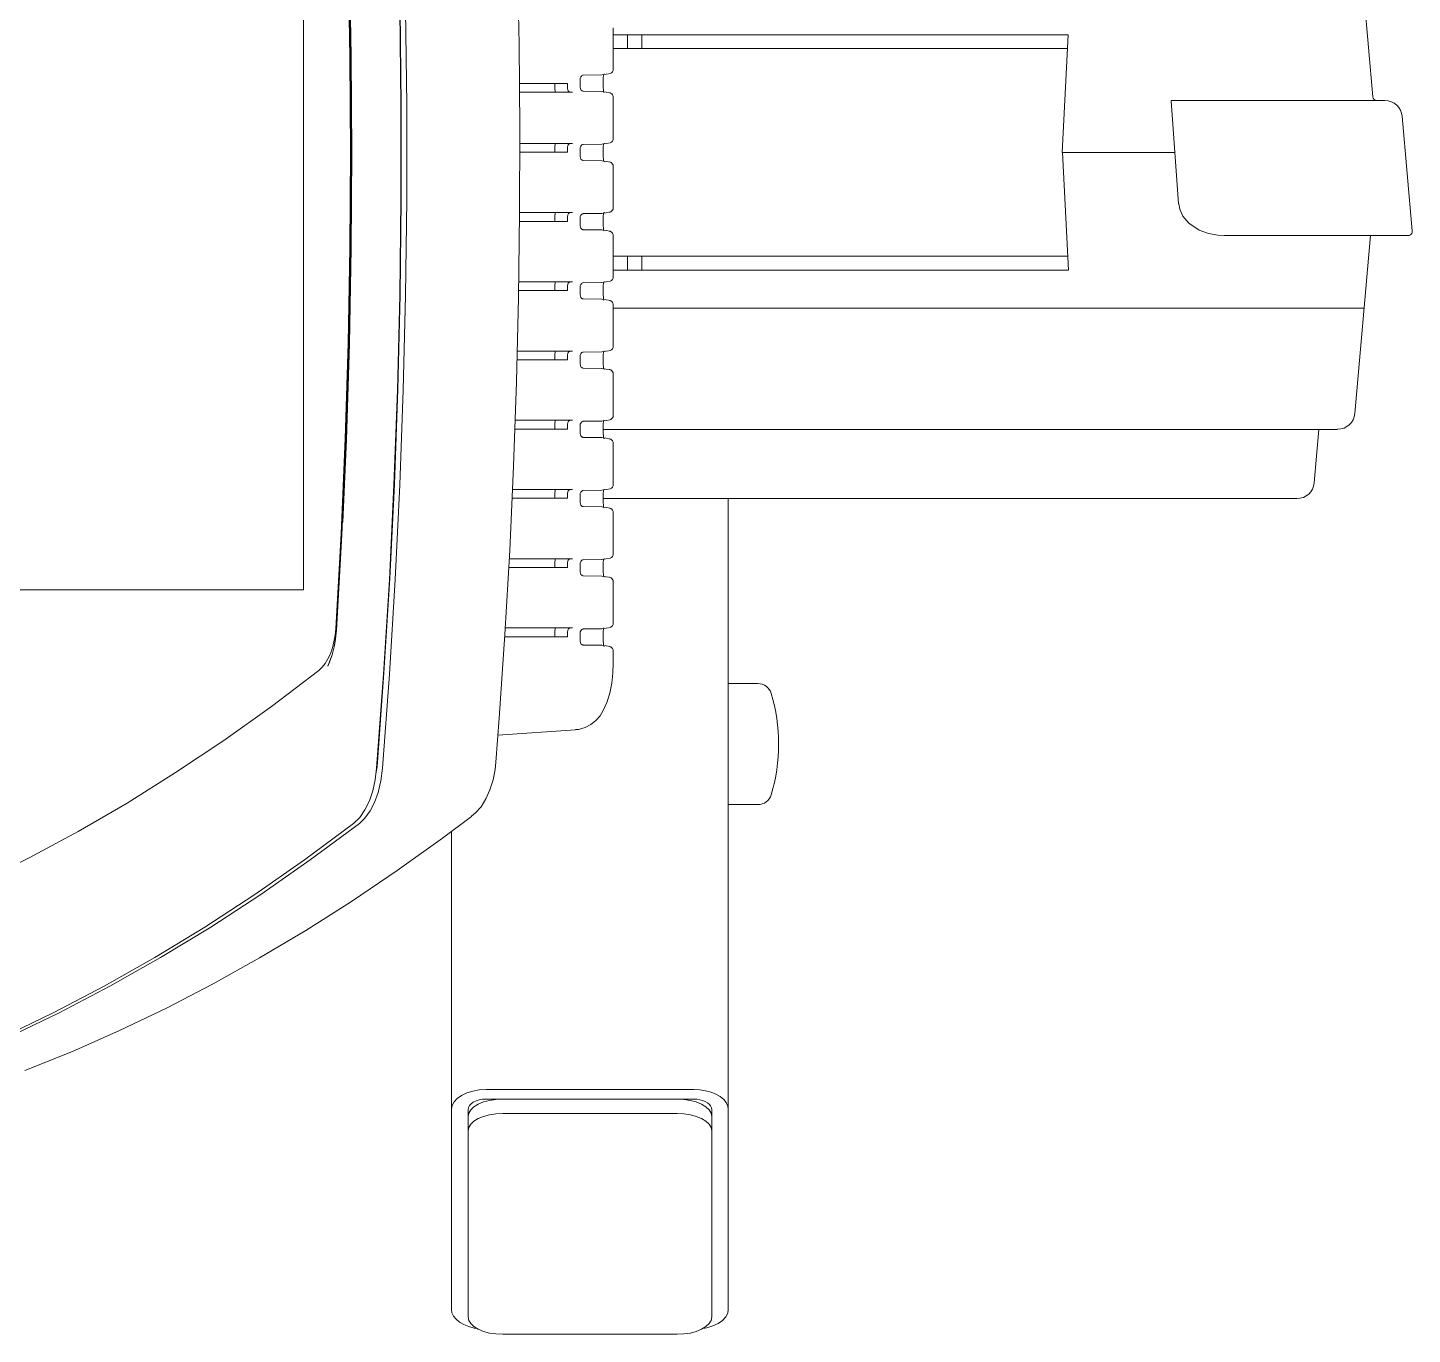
# Model space of a CAD drawing. Header units: millimetres. Extents: x -86 to 1114, y -52 to 545.
# Drawn here: x 895 to 1114.3, y 59.5 to 266.5 of the extents above; entities that cross this region are included whole.
import ezdxf

# ---------------------------------------------------------------- set-up
doc = ezdxf.new("R2010")
doc.units = ezdxf.units.MM
doc.layers.add('ceco.net 103 stationary bike', color=7, linetype='Continuous')

msp = doc.modelspace()

# ---------------------------------------------------------------- linework, layer by layer
at = {"layer": 'ceco.net 103 stationary bike', "lineweight": 5}
for p, q in [((938.67, 177.45), (938.67, 317.72)), ((1108.05, 255.53), (1105.2, 288.07)), ((946.03, 261.82), (945.75, 276.92)), ((946.13, 261.87), (945.84, 277.02)), ((945.94, 277.04), (946.23, 261.88)), ((972.82, 263.87), (972.56, 277.24)), ((954.1, 254.24), (953.92, 269.3)), ((954.15, 254.22), (953.97, 269.24)), ((955.03, 254.24), (954.85, 269.3)), ((987.73, 259.85), (987.73, 266.46)), ((972.94, 250.49), (972.82, 263.87)), ((987.73, 265.35), (1059.81, 265.35)), ((989.97, 265.35), (989.97, 263.16)), ((992.24, 265.35), (992.24, 263.16)), ((1058.86, 246.71), (1059.81, 265.35)), ((946.12, 246.71), (946.03, 261.82)), ((946.22, 246.71), (946.13, 261.87)), ((946.23, 261.88), (946.32, 246.71)), ((987.73, 263.16), (1059.7, 263.16)), ((982.58, 258.68), (982.69, 258.81)), ((982.69, 258.81), (982.78, 258.88)), ((982.78, 258.88), (982.85, 258.92)), ((982.85, 258.92), (982.9, 258.94)), ((982.89, 258.94), (982.99, 258.95)), ((982.9, 258.94), (982.91, 258.94)), ((982.99, 258.95), (985.9, 258.98)), ((985.9, 258.98), (986.94, 259.15)), ((986.16, 258.55), (986.2, 258.86)), ((986.2, 258.86), (986.24, 259.05)), ((986.24, 259.05), (986.27, 259.14)), ((986.27, 259.14), (986.28, 259.15)), ((987.03, 259.16), (987.22, 259.2)), ((987.22, 259.2), (987.35, 259.25)), ((987.35, 259.25), (987.48, 259.32)), ((987.48, 259.32), (987.61, 259.47)), ((987.61, 259.47), (987.71, 259.67)), ((987.71, 259.67), (987.72, 259.83)), ((980.49, 257.63), (972.88, 257.63)), ((978.5, 257.63), (978.5, 256.93)), ((978.5, 256.93), (978.53, 256.23)), ((980.49, 256.93), (980.49, 257.63)), ((980.49, 256.93), (980.5, 256.8)), ((980.5, 256.8), (980.52, 256.68)), ((980.52, 256.68), (980.55, 256.57)), ((982.49, 257.01), (982.49, 258.34)), ((982.5, 258.48), (982.58, 258.68)), ((982.5, 258.33), (982.5, 258.48)), ((982.52, 256.82), (982.5, 257.02)), ((982.62, 256.62), (982.52, 256.82)), ((982.74, 256.5), (982.62, 256.62)), ((986.15, 257.02), (986.15, 258.33)), ((986.15, 258.33), (986.15, 258.33)), ((986.15, 257), (986.15, 257.02)), ((986.17, 256.67), (986.15, 257)), ((986.16, 258.33), (986.16, 258.55)), ((986.21, 256.43), (986.17, 256.67)), ((981.29, 256.23), (972.89, 256.23)), ((980.55, 256.57), (980.6, 256.47)), ((980.6, 256.47), (980.66, 256.39)), ((980.66, 256.39), (980.72, 256.33)), ((980.72, 256.33), (980.79, 256.29)), ((980.79, 256.29), (980.87, 256.27)), ((981.29, 256.23), (980.87, 256.27)), ((982.83, 256.44), (982.74, 256.5)), ((982.89, 256.41), (982.83, 256.44)), ((982.99, 256.4), (982.89, 256.41)), ((982.89, 256.41), (982.89, 256.41)), ((985.9, 256.37), (982.99, 256.4)), ((986.94, 256.2), (985.9, 256.37)), ((986.24, 256.28), (986.21, 256.43)), ((986.27, 256.21), (986.24, 256.28)), ((986.28, 256.19), (986.27, 256.21)), ((987.14, 256.17), (987.03, 256.19)), ((987.24, 256.14), (987.14, 256.17)), ((987.32, 256.11), (987.24, 256.14)), ((987.42, 256.06), (987.32, 256.11)), ((987.53, 255.97), (987.42, 256.06)), ((987.64, 255.84), (987.53, 255.97)), ((987.72, 255.64), (987.64, 255.84)), ((987.72, 255.5), (987.72, 255.64)), ((987.73, 248.89), (987.73, 255.5)), ((1076.09, 254.86), (1077.26, 238.57)), ((1076.15, 254.93), (1091.07, 254.93)), ((1091.07, 254.93), (1109.97, 254.93)), ((954.1, 239.18), (954.1, 254.24)), ((954.15, 239.2), (954.15, 254.22)), ((955.03, 239.18), (955.03, 254.24)), ((1114.29, 234.27), (1112.7, 252.43)), ((972.91, 237.11), (972.94, 250.49)), ((972.93, 248.15), (981.29, 248.15)), ((978.53, 248.15), (978.5, 247.46)), ((980.6, 247.91), (980.55, 247.81)), ((980.66, 247.99), (980.6, 247.91)), ((980.72, 248.05), (980.66, 247.99)), ((980.79, 248.09), (980.72, 248.05)), ((980.87, 248.11), (980.79, 248.09)), ((980.87, 248.11), (981.29, 248.15)), ((982.58, 247.71), (982.69, 247.84)), ((982.69, 247.84), (982.78, 247.92)), ((982.78, 247.92), (982.85, 247.96)), ((982.85, 247.96), (982.9, 247.97)), ((982.99, 247.99), (982.89, 247.97)), ((982.9, 247.97), (982.91, 247.98)), ((982.99, 247.99), (985.9, 248.02)), ((985.9, 248.02), (986.94, 248.18)), ((986.16, 247.59), (986.2, 247.9)), ((986.2, 247.9), (986.24, 248.09)), ((986.24, 248.09), (986.27, 248.18)), ((986.27, 248.18), (986.28, 248.19)), ((987.03, 248.19), (987.22, 248.23)), ((987.22, 248.23), (987.35, 248.28)), ((987.35, 248.28), (987.48, 248.36)), ((987.48, 248.36), (987.61, 248.5)), ((987.61, 248.5), (987.71, 248.71)), ((987.71, 248.71), (987.72, 248.87)), ((946.03, 231.6), (946.12, 246.71)), ((946.13, 231.55), (946.22, 246.71)), ((946.32, 246.71), (946.23, 231.54)), ((972.93, 246.75), (980.49, 246.75)), ((978.5, 247.46), (978.5, 246.75)), ((980.5, 247.58), (980.49, 247.46)), ((980.49, 246.75), (980.49, 247.46)), ((980.52, 247.7), (980.5, 247.58)), ((980.55, 247.81), (980.52, 247.7)), ((982.49, 246.04), (982.49, 247.38)), ((982.5, 247.51), (982.58, 247.71)), ((982.5, 247.37), (982.5, 247.51)), ((982.52, 245.85), (982.5, 246.06)), ((982.62, 245.65), (982.52, 245.85)), ((982.74, 245.53), (982.62, 245.65)), ((986.15, 246.06), (986.15, 247.36)), ((986.15, 247.36), (986.15, 247.36)), ((986.15, 246.03), (986.15, 246.06)), ((986.17, 245.71), (986.15, 246.03)), ((986.16, 247.36), (986.16, 247.59)), ((986.21, 245.46), (986.17, 245.71)), ((1071.15, 246.71), (1058.86, 246.71)), ((1071.15, 246.71), (1058.9, 246.71)), ((1059.85, 228.07), (1058.9, 246.71)), ((1072.51, 246.71), (1071.15, 246.71)), ((1072.51, 246.71), (1071.15, 246.71)), ((1075.92, 246.71), (1072.51, 246.71)), ((1075.92, 246.71), (1072.51, 246.71)), ((1076.18, 246.71), (1075.92, 246.71)), ((1076.18, 246.71), (1076.67, 246.71)), ((982.83, 245.47), (982.74, 245.53)), ((982.89, 245.45), (982.83, 245.47)), ((982.99, 245.43), (982.89, 245.45)), ((982.89, 245.45), (982.89, 245.45)), ((985.9, 245.4), (982.99, 245.43)), ((986.94, 245.23), (985.9, 245.4)), ((986.24, 245.32), (986.21, 245.46)), ((986.27, 245.24), (986.24, 245.32)), ((986.28, 245.23), (986.27, 245.24)), ((987.14, 245.21), (987.03, 245.23)), ((987.24, 245.18), (987.14, 245.21)), ((987.32, 245.15), (987.24, 245.18)), ((987.42, 245.1), (987.32, 245.15)), ((987.53, 245.01), (987.42, 245.1)), ((987.64, 244.87), (987.53, 245.01)), ((987.72, 244.67), (987.64, 244.87)), ((987.72, 244.54), (987.72, 244.67)), ((987.73, 237.92), (987.73, 244.53)), ((953.92, 224.12), (954.1, 239.18)), ((953.97, 224.18), (954.15, 239.2)), ((954.85, 224.12), (955.03, 239.18)), ((972.73, 223.73), (972.91, 237.11)), ((972.91, 237.18), (981.29, 237.18)), ((978.53, 237.18), (978.5, 236.49)), ((980.6, 236.94), (980.55, 236.85)), ((980.66, 237.03), (980.6, 236.94)), ((980.72, 237.09), (980.66, 237.03)), ((980.79, 237.13), (980.72, 237.09)), ((980.87, 237.15), (980.79, 237.13)), ((980.87, 237.15), (981.29, 237.18)), ((982.58, 236.75), (982.69, 236.88)), ((982.69, 236.88), (982.78, 236.95)), ((982.78, 236.95), (982.85, 236.99)), ((982.85, 236.99), (982.9, 237.01)), ((982.99, 237.02), (982.89, 237.01)), ((982.9, 237.01), (982.91, 237.02)), ((982.99, 237.02), (985.9, 237.05)), ((985.9, 237.05), (986.94, 237.22)), ((986.16, 236.62), (986.2, 236.93)), ((986.2, 236.93), (986.24, 237.12)), ((986.24, 237.12), (986.27, 237.21)), ((986.27, 237.21), (986.28, 237.23)), ((987.03, 237.23), (987.22, 237.27)), ((987.22, 237.27), (987.35, 237.32)), ((987.35, 237.32), (987.48, 237.4)), ((987.48, 237.4), (987.61, 237.54)), ((987.61, 237.54), (987.71, 237.74)), ((987.71, 237.74), (987.72, 237.91)), ((1077.3, 238.56), (1077.26, 238.57)), ((1077.26, 238.57), (1077.26, 238.57)), ((1077.45, 237.72), (1077.3, 238.56)), ((1077.94, 236.64), (1077.45, 237.72)), ((972.89, 235.79), (980.49, 235.79)), ((978.5, 236.49), (978.5, 235.79)), ((980.5, 236.62), (980.49, 236.49)), ((980.49, 235.79), (980.49, 236.49)), ((980.52, 236.74), (980.5, 236.62)), ((980.55, 236.85), (980.52, 236.74)), ((982.49, 235.08), (982.49, 236.41)), ((982.5, 236.55), (982.58, 236.75)), ((982.5, 236.4), (982.5, 236.55)), ((982.52, 234.89), (982.5, 235.1)), ((982.62, 234.69), (982.52, 234.89)), ((982.74, 234.57), (982.62, 234.69)), ((986.15, 235.09), (986.15, 236.4)), ((986.15, 236.4), (986.15, 236.4)), ((986.15, 235.07), (986.15, 235.09)), ((986.17, 234.75), (986.15, 235.07)), ((986.16, 236.4), (986.16, 236.62)), ((986.21, 234.5), (986.17, 234.75)), ((1078.91, 235.49), (1077.94, 236.64)), ((1080.53, 234.42), (1078.91, 235.49)), ((982.83, 234.51), (982.74, 234.57)), ((982.89, 234.48), (982.83, 234.51)), ((982.99, 234.47), (982.89, 234.48)), ((982.89, 234.48), (982.89, 234.48)), ((985.9, 234.44), (982.99, 234.47)), ((986.94, 234.27), (985.9, 234.44)), ((986.24, 234.35), (986.21, 234.5)), ((986.27, 234.28), (986.24, 234.35)), ((986.28, 234.27), (986.27, 234.28)), ((987.14, 234.24), (987.03, 234.26)), ((987.24, 234.22), (987.14, 234.24)), ((987.32, 234.18), (987.24, 234.22)), ((987.42, 234.13), (987.32, 234.18)), ((987.53, 234.05), (987.42, 234.13)), ((987.64, 233.91), (987.53, 234.05)), ((987.72, 233.71), (987.64, 233.91)), ((987.72, 233.58), (987.72, 233.71)), ((987.73, 226.96), (987.73, 233.57)), ((1081.99, 233.89), (1080.53, 234.42)), ((1083.49, 233.61), (1081.99, 233.89)), ((1084.56, 233.55), (1083.49, 233.61)), ((1093.19, 233.55), (1084.56, 233.55)), ((1113.64, 233.55), (1093.19, 233.55)), ((1105.2, 205.36), (1107.67, 233.55)), ((1107.81, 233.55), (1107.67, 233.55)), ((1109.95, 233.55), (1107.81, 233.55)), ((945.75, 216.5), (946.03, 231.6)), ((945.84, 216.4), (946.13, 231.55)), ((946.23, 231.54), (945.95, 216.38)), ((1059.74, 230.26), (987.73, 230.26)), ((989.97, 230.26), (989.97, 228.07)), ((992.25, 230.26), (992.25, 228.07)), ((972.76, 226.22), (981.29, 226.22)), ((978.53, 226.22), (978.5, 225.53)), ((980.6, 225.98), (980.55, 225.88)), ((980.66, 226.06), (980.6, 225.98)), ((980.72, 226.12), (980.66, 226.06)), ((980.79, 226.17), (980.72, 226.12)), ((980.87, 226.18), (980.79, 226.17)), ((980.87, 226.18), (981.29, 226.22)), ((982.58, 225.78), (982.69, 225.91)), ((982.69, 225.91), (982.78, 225.99)), ((982.78, 225.99), (982.85, 226.03)), ((982.85, 226.03), (982.9, 226.05)), ((982.89, 226.05), (982.99, 226.06)), ((982.9, 226.05), (982.91, 226.05)), ((982.99, 226.06), (985.9, 226.09)), ((985.9, 226.09), (986.94, 226.26)), ((986.16, 225.66), (986.2, 225.97)), ((986.2, 225.97), (986.24, 226.16)), ((986.24, 226.16), (986.27, 226.25)), ((986.27, 226.25), (986.28, 226.26)), ((987.03, 226.26), (987.22, 226.3)), ((987.22, 226.3), (987.35, 226.36)), ((987.35, 226.36), (987.48, 226.43)), ((987.48, 226.43), (987.61, 226.57)), ((987.61, 226.57), (987.71, 226.78)), ((987.71, 226.78), (987.72, 226.94)), ((1059.85, 228.07), (987.73, 228.07)), ((953.55, 209.08), (953.92, 224.12)), ((953.6, 209.17), (953.97, 224.18)), ((954.48, 209.08), (954.85, 224.12)), ((972.41, 210.36), (972.73, 223.73)), ((972.74, 224.82), (980.49, 224.82)), ((978.5, 225.53), (978.5, 224.82)), ((980.5, 225.65), (980.49, 225.53)), ((980.49, 224.82), (980.49, 225.53)), ((980.52, 225.77), (980.5, 225.65)), ((980.55, 225.88), (980.52, 225.77)), ((982.49, 224.11), (982.49, 225.45)), ((982.5, 225.59), (982.58, 225.78)), ((982.5, 225.44), (982.5, 225.59)), ((982.52, 223.93), (982.5, 224.13)), ((982.62, 223.73), (982.52, 223.93)), ((982.74, 223.6), (982.62, 223.73)), ((986.15, 224.13), (986.15, 225.43)), ((986.15, 225.43), (986.15, 225.43)), ((986.15, 224.1), (986.15, 224.13)), ((986.17, 223.78), (986.15, 224.1)), ((986.16, 225.43), (986.16, 225.66)), ((986.21, 223.54), (986.17, 223.78)), ((982.83, 223.54), (982.74, 223.6)), ((982.89, 223.52), (982.83, 223.54)), ((982.99, 223.51), (982.89, 223.52)), ((982.89, 223.52), (982.89, 223.52)), ((985.9, 223.47), (982.99, 223.51)), ((986.94, 223.31), (985.9, 223.47)), ((986.24, 223.39), (986.21, 223.54)), ((986.27, 223.31), (986.24, 223.39)), ((986.28, 223.3), (986.27, 223.31)), ((987.14, 223.28), (987.03, 223.3)), ((987.24, 223.25), (987.14, 223.28)), ((987.33, 223.22), (987.24, 223.25)), ((987.42, 223.17), (987.33, 223.22)), ((987.53, 223.08), (987.42, 223.17)), ((987.64, 222.95), (987.53, 223.08)), ((987.72, 222.74), (987.64, 222.95)), ((987.72, 222.61), (987.72, 222.74)), ((987.73, 215.99), (987.73, 222.6)), ((987.73, 222.04), (1065.14, 222.04)), ((1065.14, 222.04), (1106.66, 222.04)), ((945.28, 201.42), (945.75, 216.5)), ((945.38, 201.26), (945.84, 216.4)), ((945.95, 216.38), (945.48, 201.24)), ((972.52, 215.26), (981.29, 215.26)), ((978.53, 215.26), (978.5, 214.56)), ((980.6, 215.02), (980.55, 214.92)), ((980.66, 215.1), (980.6, 215.02)), ((980.72, 215.16), (980.66, 215.1)), ((980.79, 215.2), (980.72, 215.16)), ((980.87, 215.22), (980.79, 215.2)), ((980.87, 215.22), (981.29, 215.26)), ((982.58, 214.82), (982.69, 214.95)), ((982.69, 214.95), (982.78, 215.03)), ((982.78, 215.03), (982.85, 215.06)), ((982.85, 215.06), (982.9, 215.08)), ((982.99, 215.09), (982.89, 215.08)), ((982.9, 215.08), (982.91, 215.09)), ((982.99, 215.09), (985.9, 215.12)), ((985.9, 215.12), (986.94, 215.29)), ((986.16, 214.69), (986.2, 215)), ((986.2, 215), (986.24, 215.19)), ((986.24, 215.19), (986.27, 215.28)), ((986.27, 215.28), (986.28, 215.3)), ((987.03, 215.3), (987.22, 215.34)), ((987.22, 215.34), (987.35, 215.39)), ((987.35, 215.39), (987.48, 215.47)), ((987.48, 215.47), (987.61, 215.61)), ((987.61, 215.61), (987.71, 215.82)), ((987.71, 215.82), (987.72, 215.98)), ((972.49, 213.86), (980.49, 213.86)), ((978.5, 214.56), (978.5, 213.86)), ((980.5, 214.69), (980.49, 214.56)), ((980.49, 213.86), (980.49, 214.56)), ((980.52, 214.81), (980.5, 214.69)), ((980.55, 214.92), (980.52, 214.81)), ((982.49, 213.15), (982.49, 214.48)), ((982.5, 214.62), (982.58, 214.82)), ((982.5, 214.48), (982.5, 214.62)), ((982.52, 212.96), (982.5, 213.17)), ((982.62, 212.76), (982.52, 212.96)), ((982.74, 212.64), (982.62, 212.76)), ((986.15, 213.16), (986.15, 214.47)), ((986.15, 214.47), (986.15, 214.47)), ((986.15, 213.14), (986.15, 213.16)), ((986.17, 212.82), (986.15, 213.14)), ((986.16, 214.47), (986.16, 214.69)), ((986.21, 212.57), (986.17, 212.82)), ((982.83, 212.58), (982.74, 212.64)), ((982.89, 212.55), (982.83, 212.58)), ((982.99, 212.54), (982.89, 212.55)), ((982.89, 212.55), (982.89, 212.55)), ((985.9, 212.51), (982.99, 212.54)), ((986.94, 212.34), (985.9, 212.51)), ((986.24, 212.43), (986.21, 212.57)), ((986.27, 212.35), (986.24, 212.43)), ((986.28, 212.34), (986.27, 212.35)), ((987.14, 212.31), (987.03, 212.33)), ((987.24, 212.29), (987.14, 212.31)), ((987.33, 212.26), (987.24, 212.29)), ((987.42, 212.21), (987.33, 212.26)), ((987.53, 212.12), (987.42, 212.21)), ((987.64, 211.98), (987.53, 212.12)), ((987.72, 211.78), (987.64, 211.98)), ((987.72, 211.65), (987.72, 211.78)), ((987.73, 205.03), (987.73, 211.64)), ((953, 194.05), (953.55, 209.08)), ((953.06, 194.18), (953.6, 209.17)), ((953.93, 194.05), (954.48, 209.08)), ((971.94, 197.01), (972.41, 210.36)), ((972.2, 204.29), (981.29, 204.29)), ((978.53, 204.29), (978.5, 203.6)), ((980.6, 204.05), (980.55, 203.95)), ((980.66, 204.13), (980.6, 204.05)), ((980.72, 204.2), (980.66, 204.13)), ((980.79, 204.24), (980.72, 204.2)), ((980.87, 204.26), (980.79, 204.24)), ((980.87, 204.26), (981.29, 204.29)), ((982.58, 203.85), (982.69, 203.99)), ((982.69, 203.99), (982.78, 204.06)), ((982.78, 204.06), (982.85, 204.1)), ((982.85, 204.1), (982.9, 204.12)), ((982.99, 204.13), (982.89, 204.12)), ((982.9, 204.12), (982.91, 204.12)), ((982.99, 204.13), (985.9, 204.16)), ((985.9, 204.16), (986.95, 204.33)), ((986.16, 203.73), (986.2, 204.04)), ((986.2, 204.04), (986.24, 204.23)), ((986.24, 204.23), (986.27, 204.32)), ((986.27, 204.32), (986.28, 204.33)), ((987.03, 204.33), (987.22, 204.38)), ((987.22, 204.38), (987.35, 204.43)), ((987.35, 204.43), (987.48, 204.5)), ((987.48, 204.5), (987.61, 204.65)), ((987.61, 204.65), (987.71, 204.85)), ((987.71, 204.85), (987.72, 205.01)), ((972.15, 202.89), (980.49, 202.89)), ((978.5, 203.6), (978.5, 202.89)), ((980.5, 203.72), (980.49, 203.6)), ((980.49, 202.89), (980.49, 203.6)), ((980.52, 203.84), (980.5, 203.72)), ((980.55, 203.95), (980.52, 203.84)), ((982.49, 202.19), (982.49, 203.52)), ((982.5, 203.66), (982.58, 203.85)), ((982.5, 203.51), (982.5, 203.66)), ((982.52, 202), (982.5, 202.2)), ((982.62, 201.8), (982.52, 202)), ((982.74, 201.68), (982.62, 201.8)), ((986.16, 203.51), (986.16, 203.73)), ((986.16, 202.2), (986.16, 203.51)), ((986.16, 203.51), (986.16, 203.51)), ((986.16, 202.85), (1086.72, 202.85)), ((986.16, 202.18), (986.16, 202.2)), ((986.17, 201.85), (986.16, 202.18)), ((986.21, 201.61), (986.17, 201.85)), ((1086.72, 202.85), (1102.47, 202.85)), ((1098.76, 194.39), (1099.5, 202.85)), ((944.63, 186.36), (945.28, 201.42)), ((944.72, 186.15), (945.38, 201.26)), ((945.48, 201.24), (944.92, 188.16)), ((982.83, 201.62), (982.74, 201.68)), ((982.89, 201.59), (982.83, 201.62)), ((982.99, 201.58), (982.89, 201.59)), ((982.89, 201.59), (982.89, 201.59)), ((985.9, 201.55), (982.99, 201.58)), ((986.95, 201.38), (985.9, 201.55)), ((986.24, 201.46), (986.21, 201.61)), ((986.27, 201.38), (986.24, 201.46)), ((986.28, 201.37), (986.27, 201.38)), ((987.14, 201.35), (987.03, 201.37)), ((987.24, 201.32), (987.14, 201.35)), ((987.33, 201.29), (987.24, 201.32)), ((987.42, 201.24), (987.33, 201.29)), ((987.53, 201.15), (987.42, 201.24)), ((987.64, 201.02), (987.53, 201.15)), ((987.72, 200.82), (987.64, 201.02)), ((987.72, 200.68), (987.72, 200.82)), ((987.73, 194.06), (987.73, 200.68)), ((971.33, 183.68), (971.94, 197.01)), ((952.27, 179.05), (953, 194.05)), ((952.32, 179.22), (953.06, 194.18)), ((953.2, 179.05), (953.93, 194.05)), ((971.77, 193.33), (981.29, 193.33)), ((978.53, 193.33), (978.5, 192.63)), ((980.6, 193.09), (980.55, 192.99)), ((980.66, 193.17), (980.6, 193.09)), ((980.72, 193.23), (980.66, 193.17)), ((980.79, 193.27), (980.72, 193.23)), ((980.87, 193.29), (980.79, 193.27)), ((980.87, 193.29), (981.29, 193.33)), ((982.58, 192.89), (982.69, 193.02)), ((982.69, 193.02), (982.78, 193.1)), ((982.78, 193.1), (982.85, 193.14)), ((982.85, 193.14), (982.9, 193.15)), ((982.89, 193.15), (982.99, 193.16)), ((982.9, 193.15), (982.91, 193.16)), ((982.99, 193.16), (985.9, 193.2)), ((985.9, 193.2), (986.95, 193.36)), ((986.16, 192.77), (986.2, 193.08)), ((986.2, 193.08), (986.24, 193.27)), ((986.24, 193.27), (986.27, 193.36)), ((986.27, 193.36), (986.28, 193.37)), ((987.03, 193.37), (987.22, 193.41)), ((987.22, 193.41), (987.35, 193.46)), ((987.35, 193.46), (987.48, 193.54)), ((987.48, 193.54), (987.61, 193.68)), ((987.61, 193.68), (987.71, 193.89)), ((987.71, 193.89), (987.72, 194.05)), ((971.71, 191.93), (980.49, 191.93)), ((978.5, 192.63), (978.5, 191.93)), ((980.5, 192.76), (980.49, 192.63)), ((980.49, 191.93), (980.49, 192.63)), ((980.52, 192.88), (980.5, 192.76)), ((980.55, 192.99), (980.52, 192.88)), ((982.49, 191.22), (982.49, 192.56)), ((982.5, 192.69), (982.58, 192.89)), ((982.5, 192.55), (982.5, 192.69)), ((982.52, 191.03), (982.5, 191.24)), ((982.62, 190.83), (982.52, 191.03)), ((982.74, 190.71), (982.62, 190.83)), ((986.16, 192.54), (986.16, 192.77)), ((986.16, 191.24), (986.16, 192.54)), ((986.16, 192.54), (986.16, 192.54)), ((986.16, 191.89), (1082.98, 191.89)), ((986.16, 191.89), (994.76, 191.89)), ((986.16, 191.21), (986.16, 191.24)), ((986.17, 190.89), (986.16, 191.21)), ((986.21, 190.64), (986.17, 190.89)), ((994.76, 191.89), (1000.21, 191.89)), ((1005.96, 191.89), (1005.96, 95.13)), ((1082.98, 191.89), (1096.03, 191.89)), ((982.83, 190.65), (982.74, 190.71)), ((982.89, 190.63), (982.83, 190.65)), ((982.89, 190.62), (982.89, 190.63)), ((982.99, 190.61), (982.89, 190.62)), ((985.9, 190.58), (982.99, 190.61)), ((986.95, 190.41), (985.9, 190.58)), ((986.25, 190.5), (986.21, 190.64)), ((986.27, 190.42), (986.25, 190.5)), ((986.28, 190.41), (986.27, 190.42)), ((987.14, 190.39), (987.03, 190.41)), ((987.24, 190.36), (987.14, 190.39)), ((987.33, 190.33), (987.24, 190.36)), ((987.42, 190.28), (987.33, 190.33)), ((987.53, 190.19), (987.42, 190.28)), ((987.64, 190.05), (987.53, 190.19)), ((987.72, 189.85), (987.64, 190.05)), ((987.72, 189.72), (987.72, 189.85)), ((987.73, 183.1), (987.73, 189.71)), ((943.79, 171.33), (944.63, 186.36)), ((943.88, 171.07), (944.72, 186.15)), ((970.57, 170.37), (971.33, 183.68)), ((971.25, 182.36), (981.29, 182.36)), ((978.53, 182.36), (978.5, 181.67)), ((980.6, 182.12), (980.55, 182.02)), ((980.66, 182.21), (980.6, 182.12)), ((980.72, 182.27), (980.66, 182.21)), ((980.79, 182.31), (980.72, 182.27)), ((980.87, 182.33), (980.79, 182.31)), ((980.87, 182.33), (981.29, 182.36)), ((982.58, 181.93), (982.69, 182.06)), ((982.69, 182.06), (982.78, 182.13)), ((982.78, 182.13), (982.85, 182.17)), ((982.85, 182.17), (982.9, 182.19)), ((982.89, 182.19), (982.99, 182.2)), ((982.9, 182.19), (982.91, 182.19)), ((982.99, 182.2), (985.9, 182.23)), ((985.9, 182.23), (986.95, 182.4)), ((986.16, 181.8), (986.2, 182.11)), ((986.2, 182.11), (986.24, 182.3)), ((986.24, 182.3), (986.27, 182.39)), ((986.27, 182.39), (986.28, 182.4)), ((987.03, 182.41), (987.22, 182.45)), ((987.22, 182.45), (987.35, 182.5)), ((987.35, 182.5), (987.48, 182.58)), ((987.48, 182.58), (987.61, 182.72)), ((987.61, 182.72), (987.71, 182.92)), ((987.71, 182.92), (987.72, 183.08)), ((971.17, 180.96), (980.49, 180.97)), ((978.5, 181.67), (978.5, 180.97)), ((980.5, 181.79), (980.49, 181.67)), ((980.49, 180.97), (980.49, 181.67)), ((980.52, 181.91), (980.5, 181.79)), ((980.55, 182.02), (980.52, 181.91)), ((982.49, 180.26), (982.49, 181.59)), ((982.5, 181.58), (982.51, 181.73)), ((982.52, 180.07), (982.5, 180.28)), ((982.51, 181.73), (982.58, 181.93)), ((982.62, 179.87), (982.52, 180.07)), ((982.74, 179.75), (982.62, 179.87)), ((986.16, 181.58), (986.16, 181.8)), ((986.16, 180.27), (986.16, 181.58)), ((986.16, 181.58), (986.16, 181.58)), ((986.16, 180.25), (986.16, 180.27)), ((986.17, 179.93), (986.16, 180.25)), ((986.21, 179.68), (986.17, 179.93)), ((951.35, 164.09), (952.27, 179.05)), ((951.41, 164.3), (952.32, 179.22)), ((952.28, 164.09), (953.2, 179.05)), ((982.83, 179.69), (982.74, 179.75)), ((982.89, 179.66), (982.83, 179.69)), ((982.99, 179.65), (982.89, 179.66)), ((982.89, 179.66), (982.89, 179.66)), ((985.9, 179.62), (982.99, 179.65)), ((986.95, 179.45), (985.9, 179.62)), ((986.25, 179.53), (986.21, 179.68)), ((986.27, 179.46), (986.25, 179.53)), ((986.28, 179.44), (986.27, 179.46)), ((987.14, 179.42), (987.03, 179.44)), ((987.24, 179.39), (987.14, 179.42)), ((987.33, 179.36), (987.24, 179.39)), ((987.42, 179.31), (987.33, 179.36)), ((987.53, 179.22), (987.42, 179.31)), ((987.64, 179.09), (987.53, 179.22)), ((987.72, 178.89), (987.64, 179.09)), ((987.72, 178.75), (987.72, 178.89)), ((987.73, 172.14), (987.73, 178.75)), ((879.7, 177.45), (938.67, 177.45)), ((943.68, 170.25), (943.79, 171.33)), ((943.74, 169.71), (943.88, 171.07)), ((943.88, 171.07), (943.8, 170.21)), ((970.63, 171.4), (981.29, 171.4)), ((978.53, 171.4), (978.5, 170.71)), ((980.6, 171.16), (980.55, 171.06)), ((980.66, 171.24), (980.6, 171.16)), ((980.72, 171.3), (980.66, 171.24)), ((980.79, 171.34), (980.72, 171.3)), ((980.87, 171.36), (980.79, 171.34)), ((980.87, 171.36), (981.29, 171.4)), ((982.58, 170.96), (982.69, 171.09)), ((982.69, 171.09), (982.78, 171.17)), ((982.78, 171.17), (982.85, 171.21)), ((982.85, 171.21), (982.9, 171.23)), ((982.89, 171.23), (982.99, 171.24)), ((982.9, 171.23), (982.92, 171.23)), ((982.99, 171.24), (985.9, 171.27)), ((985.9, 171.27), (986.95, 171.43)), ((986.16, 170.84), (986.2, 171.15)), ((986.2, 171.15), (986.24, 171.34)), ((986.24, 171.34), (986.27, 171.43)), ((986.27, 171.43), (986.28, 171.44)), ((987.03, 171.44), (987.22, 171.48)), ((987.22, 171.48), (987.35, 171.53)), ((987.35, 171.53), (987.48, 171.61)), ((987.48, 171.61), (987.61, 171.75)), ((987.61, 171.75), (987.71, 171.96)), ((987.71, 171.96), (987.72, 172.12)), ((943.25, 168.23), (943.5, 169.22)), ((943.5, 169.22), (943.68, 170.25)), ((943.52, 168.39), (943.74, 169.71)), ((943.72, 169.64), (943.56, 168.62)), ((943.8, 170.21), (943.72, 169.64)), ((969.67, 157.1), (970.57, 170.37)), ((970.55, 170), (980.49, 170)), ((978.5, 170.71), (978.5, 170)), ((980.5, 170.83), (980.49, 170.71)), ((980.49, 170), (980.49, 170.71)), ((980.52, 170.95), (980.5, 170.83)), ((980.55, 171.06), (980.52, 170.95)), ((982.49, 169.29), (982.49, 170.63)), ((982.5, 170.62), (982.51, 170.76)), ((982.52, 169.1), (982.5, 169.31)), ((982.51, 170.76), (982.58, 170.96)), ((982.62, 168.9), (982.52, 169.1)), ((982.74, 168.78), (982.62, 168.9)), ((986.16, 170.61), (986.16, 170.84)), ((986.16, 169.31), (986.16, 170.61)), ((986.16, 170.61), (986.16, 170.61)), ((986.16, 169.28), (986.16, 169.31)), ((986.17, 168.96), (986.16, 169.28)), ((986.21, 168.71), (986.17, 168.96)), ((942.55, 166.49), (942.93, 167.32)), ((943.19, 167.12), (942.7, 165.77)), ((942.79, 165.98), (943.2, 167.14)), ((942.93, 167.32), (943.25, 168.23)), ((943.56, 168.62), (943.19, 167.12)), ((943.2, 167.14), (943.52, 168.39)), ((982.83, 168.72), (982.74, 168.78)), ((982.89, 168.7), (982.83, 168.72)), ((982.99, 168.69), (982.89, 168.7)), ((982.89, 168.7), (982.89, 168.7)), ((985.9, 168.65), (982.99, 168.69)), ((986.95, 168.49), (985.9, 168.65)), ((986.25, 168.57), (986.21, 168.71)), ((986.27, 168.49), (986.25, 168.57)), ((986.28, 168.48), (986.27, 168.49)), ((987.14, 168.46), (987.03, 168.48)), ((987.24, 168.43), (987.14, 168.46)), ((987.33, 168.4), (987.24, 168.43)), ((987.42, 168.35), (987.33, 168.4)), ((987.53, 168.26), (987.42, 168.35)), ((987.64, 168.12), (987.53, 168.26)), ((987.72, 167.92), (987.64, 168.12)), ((987.72, 167.79), (987.72, 167.92)), ((987.73, 166.07), (987.73, 167.78)), ((933.61, 158.98), (941.12, 164.68)), ((941.12, 164.68), (941.64, 165.16)), ((941.64, 165.16), (942.12, 165.77)), ((942.12, 165.77), (942.55, 166.49)), ((942.52, 165.35), (942.79, 165.98)), ((942.7, 165.77), (942.52, 165.43)), ((987.66, 164.21), (987.73, 165.76)), ((987.73, 165.76), (987.73, 166.07)), ((950.26, 149.17), (951.35, 164.09)), ((950.32, 149.42), (951.41, 164.3)), ((951.19, 149.17), (952.28, 164.09)), ((987.19, 161.08), (987.49, 162.63)), ((987.49, 162.63), (987.66, 164.21)), ((1005.96, 162.59), (1010.65, 162.59)), ((986.74, 159.6), (987.19, 161.08)), ((926.04, 153.58), (933.61, 158.98)), ((985.64, 157.5), (986.21, 158.41)), ((986.21, 158.41), (986.74, 159.6)), ((969.14, 150.13), (969.67, 157.1)), ((983.26, 155.61), (984.18, 156.09)), ((984.18, 156.09), (984.97, 156.73)), ((984.97, 156.73), (985.64, 157.5)), ((918.41, 148.48), (926.04, 153.58)), ((969.47, 154.41), (981.78, 155.27)), ((981.77, 155.3), (982.21, 155.32)), ((982.21, 155.32), (983.26, 155.61)), ((950.26, 149.17), (950.03, 147.35)), ((950.15, 148.28), (950.32, 149.42)), ((950.92, 147.17), (951.19, 149.17)), ((969.01, 149), (969.12, 150.13)), ((910.73, 143.67), (918.41, 148.48)), ((950.03, 147.35), (949.63, 145.59)), ((950.49, 145.35), (950.92, 147.17)), ((968.2, 145.75), (968.69, 147.34)), ((968.69, 147.34), (969.01, 149)), ((949.63, 145.59), (949.1, 144.01)), ((949.92, 143.76), (950.49, 145.35)), ((967.57, 144.33), (968.2, 145.75)), ((903, 139.17), (910.73, 143.67)), ((948.41, 142.59), (947.57, 141.37)), ((949.1, 144.01), (948.41, 142.59)), ((949.23, 142.42), (949.92, 143.76)), ((965.94, 142.1), (966.8, 143.09)), ((966.8, 143.09), (967.57, 144.33)), ((1005.96, 143.41), (1010.65, 143.41)), ((938.81, 134.66), (946.6, 140.43)), ((939.74, 134.66), (947.53, 140.43)), ((947.57, 141.37), (946.6, 140.43)), ((947.53, 140.43), (948.41, 141.27)), ((948.41, 141.27), (949.23, 142.42)), ((960.69, 138.09), (965.3, 141.54)), ((965.28, 141.57), (965.94, 142.1)), ((895.22, 134.97), (903, 139.17)), ((962.11, 95.13), (962.1, 139.15)), ((953.52, 132.96), (960.69, 138.09)), ((887.39, 131.07), (895.22, 134.97)), ((930.97, 129.19), (938.81, 134.66)), ((931.9, 129.19), (939.74, 134.66)), ((946.3, 128.09), (953.52, 132.96)), ((923.07, 124.03), (930.97, 129.19)), ((923.99, 124.03), (931.9, 129.19)), ((939.03, 123.48), (946.3, 128.09)), ((915.11, 119.18), (923.07, 124.03)), ((916.03, 119.18), (923.99, 124.03)), ((931.72, 119.13), (939.03, 123.48)), ((907.1, 114.64), (915.11, 119.18)), ((908.02, 114.64), (916.03, 119.18)), ((924.36, 115.03), (931.72, 119.13)), ((899.04, 110.42), (907.1, 114.64)), ((899.96, 110.42), (908.02, 114.64)), ((916.96, 111.2), (924.36, 115.03)), ((890.93, 106.51), (899.04, 110.42)), ((891.86, 106.51), (899.96, 110.42)), ((909.53, 107.64), (916.96, 111.2)), ((902.06, 104.34), (909.53, 107.64)), ((894.56, 101.31), (902.06, 104.34)), ((963.03, 96.89), (962.52, 96.35)), ((963.71, 97.37), (963.03, 96.89)), ((964.54, 97.77), (963.71, 97.37)), ((965.49, 98.06), (964.54, 97.77)), ((966.52, 98.24), (965.49, 98.06)), ((966, 96.5), (965.57, 96.3)), ((966.5, 96.65), (966, 96.5)), ((967.03, 96.75), (966.5, 96.65)), ((967.59, 98.3), (966.52, 98.24)), ((967.59, 96.78), (967.03, 96.75)), ((967.17, 96.32), (968.12, 96.57)), ((1000.48, 98.3), (967.59, 98.3)), ((1000.48, 96.78), (967.59, 96.78)), ((968.12, 96.57), (969.15, 96.73)), ((969.15, 96.73), (970.22, 96.78)), ((970.22, 96.78), (997.85, 96.78)), ((997.85, 96.78), (998.92, 96.73)), ((998.92, 96.73), (999.95, 96.57)), ((999.95, 96.57), (1000.89, 96.32)), ((1001.43, 98.25), (1000.48, 98.3)), ((1000.98, 96.75), (1000.48, 96.78)), ((1001.46, 96.68), (1000.98, 96.75)), ((1002.35, 98.11), (1001.43, 98.25)), ((1001.91, 96.56), (1001.46, 96.68)), ((1002.31, 96.4), (1001.91, 96.56)), ((1003.22, 97.88), (1002.35, 98.11)), ((1004, 97.56), (1003.22, 97.88)), ((1004.68, 97.17), (1004, 97.56)), ((1005.23, 96.72), (1004.68, 97.17)), ((1005.63, 96.22), (1005.23, 96.72)), ((962.21, 95.75), (962.11, 95.13)), ((962.11, 95.13), (962.11, 63.48)), ((962.52, 96.35), (962.21, 95.75)), ((964.79, 95.45), (964.74, 95.13)), ((964.74, 95.13), (964.74, 94.04)), ((964.74, 94.04), (964.84, 94.57)), ((964.95, 95.76), (964.79, 95.45)), ((964.84, 94.57), (965.15, 95.09)), ((965.22, 96.05), (964.95, 95.76)), ((965.15, 95.09), (965.66, 95.56)), ((965.57, 96.3), (965.22, 96.05)), ((965.66, 95.56), (966.34, 95.98)), ((966.34, 95.98), (967.17, 96.32)), ((969.15, 94.45), (968.12, 94.29)), ((970.22, 94.5), (969.15, 94.45)), ((970.22, 94.5), (997.85, 94.5)), ((998.92, 94.45), (997.85, 94.5)), ((999.95, 94.29), (998.92, 94.45)), ((1000.89, 96.32), (1001.72, 95.98)), ((1001.72, 95.98), (1002.41, 95.56)), ((1002.66, 96.19), (1002.31, 96.4)), ((1002.41, 95.56), (1002.91, 95.09)), ((1002.95, 95.96), (1002.66, 96.19)), ((1002.91, 95.09), (1003.23, 94.57)), ((1003.16, 95.7), (1002.95, 95.96)), ((1003.29, 95.42), (1003.16, 95.7)), ((1003.23, 94.57), (1003.33, 94.04)), ((1003.33, 95.13), (1003.29, 95.42)), ((1003.33, 95.13), (1003.33, 94.04)), ((1005.88, 95.68), (1005.63, 96.22)), ((1005.96, 95.13), (1005.88, 95.68)), ((1005.96, 95.13), (1005.96, 63.48)), ((964.74, 91.76), (964.74, 94.04)), ((964.84, 92.29), (964.74, 91.76)), ((965.15, 92.81), (964.84, 92.29)), ((965.66, 93.28), (965.15, 92.81)), ((966.34, 93.7), (965.66, 93.28)), ((967.17, 94.04), (966.34, 93.7)), ((968.12, 94.29), (967.17, 94.04)), ((1000.89, 94.04), (999.95, 94.29)), ((1001.72, 93.7), (1000.89, 94.04)), ((1002.41, 93.28), (1001.72, 93.7)), ((1002.91, 92.81), (1002.41, 93.28)), ((1003.23, 92.29), (1002.91, 92.81)), ((1003.33, 91.76), (1003.23, 92.29)), ((1003.33, 94.04), (1003.33, 91.76)), ((964.74, 62.27), (964.74, 91.76)), ((1003.33, 91.76), (1003.33, 62.27)), ((962.11, 63.48), (962.19, 62.93)), ((962.19, 62.93), (962.44, 62.4)), ((962.44, 62.4), (962.84, 61.9)), ((962.84, 61.9), (963.39, 61.45)), ((963.39, 61.45), (964.06, 61.06)), ((964.74, 62.27), (964.84, 61.73)), ((964.84, 61.73), (965.16, 61.22)), ((1002.91, 61.22), (1003.23, 61.73)), ((1003.23, 61.73), (1003.33, 62.27)), ((1004.36, 61.25), (1005.04, 61.73)), ((1005.04, 61.73), (1005.55, 62.27)), ((1005.55, 62.27), (1005.86, 62.87)), ((1005.86, 62.87), (1005.96, 63.48)), ((964.06, 61.06), (964.85, 60.74)), ((964.85, 60.74), (965.71, 60.51)), ((965.16, 61.22), (965.66, 60.74)), ((965.66, 60.74), (966.34, 60.33)), ((965.71, 60.51), (966.15, 60.43)), ((966.34, 60.33), (967.17, 59.99)), ((967.17, 59.99), (968.12, 59.73)), ((968.12, 59.73), (969.15, 59.58)), ((969.15, 59.58), (970.22, 59.53)), ((997.85, 59.53), (970.22, 59.53)), ((997.85, 59.53), (998.92, 59.58)), ((998.92, 59.58), (999.95, 59.73)), ((999.95, 59.73), (1000.89, 59.99)), ((1000.89, 59.99), (1001.73, 60.33)), ((1001.73, 60.33), (1002.41, 60.74)), ((1001.92, 60.43), (1002.58, 60.56)), ((1002.41, 60.74), (1002.91, 61.22)), ((1002.58, 60.56), (1003.53, 60.85)), ((1003.53, 60.85), (1004.36, 61.25))]:
    msp.add_line(p, q, dxfattribs=at)
for centre, radius, start, end in [((1076.15, 254.87), 0.0658, 90.0009, 184.1118), ((1108.7, 255.59), 0.658, 185.0009, 270.0009), ((1109.97, 252.19), 2.74, 5.0009, 90.0009), ((1113.64, 234.21), 0.658, 270.0009, 5.0009), ((1102.47, 205.6), 2.74, 270.0009, 355.0009), ((1096.03, 194.63), 2.74, 270.0009, 355.0009), ((1010.65, 160.4), 2.19, 16.805, 90.0009), ((986.14, 153), 27.79, 343.1969, 16.805), ((1010.65, 145.6), 2.19, 270.0009, 343.1969)]:
    msp.add_arc(centre, radius, start, end, dxfattribs=at)

doc.saveas('drawing.dxf')
